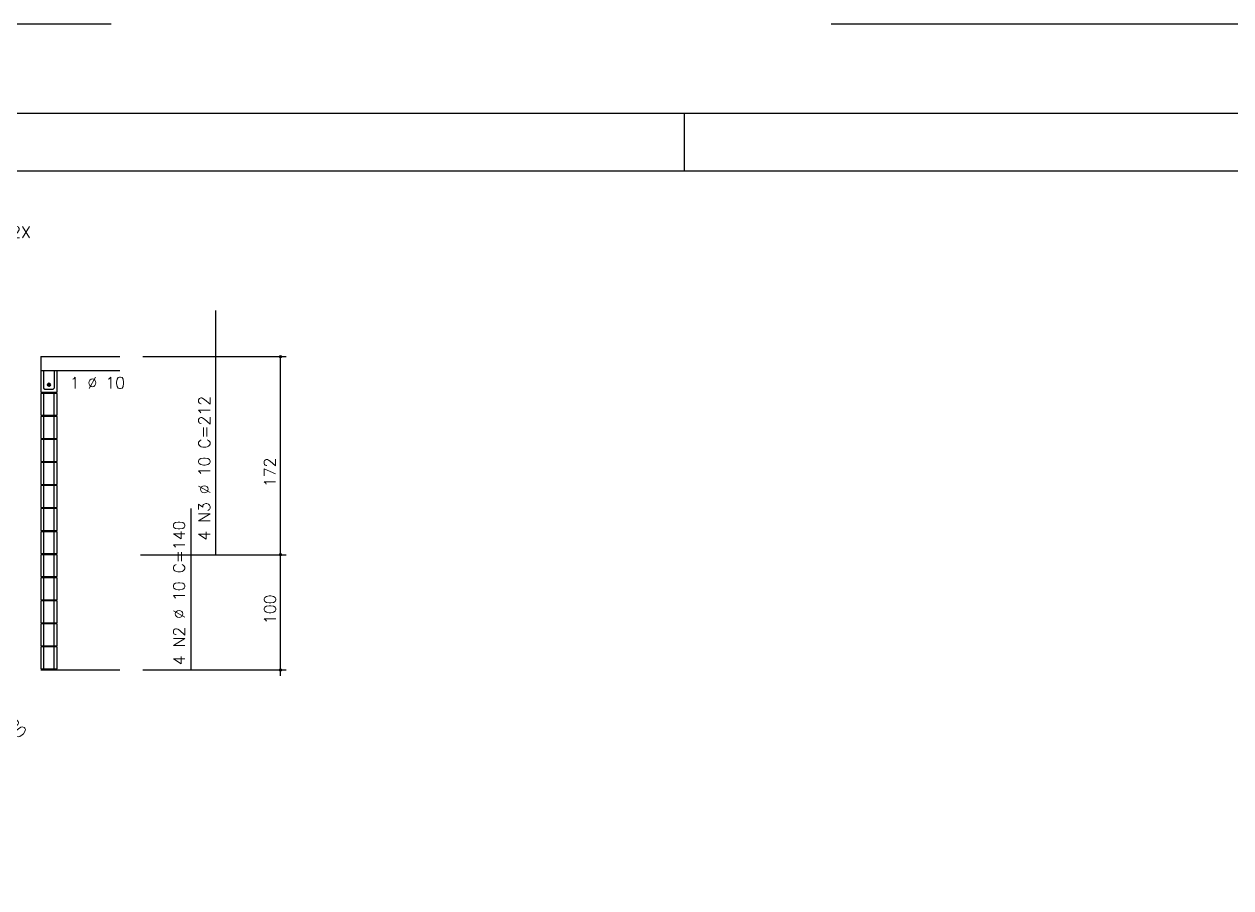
# Model space of a CAD drawing. Extents: x -2 to 121, y -2 to 61.
# Drawn here: x 44.34 to 65.29, y 45.96 to 60.95 of the extents above; entities that cross this region are included whole.
import ezdxf

# ---------------------------------------------------------------- set-up
doc = ezdxf.new("R2010")
doc.units = 0
doc.header["$MEASUREMENT"] = 0
doc.linetypes.add('HIDDEN', pattern=[0.375, 0.25, -0.125])
doc.layers.get('Defpoints').update_dxf_attribs({"linetype": 'CONTINUOUS'})
for name, color, linetype in [('ARQ_FOLHA', 7, 'CONTINUOUS'), ('PENA_02', 2, 'CONTINUOUS'), ('PENA_03', 3, 'CONTINUOUS'), ('PENA_05', 5, 'CONTINUOUS')]:
    doc.layers.add(name, color=color, linetype=linetype)
doc.styles.get("Standard").update_dxf_attribs({"font": 'ROMANS.SHX'})

msp = doc.modelspace()

# ---------------------------------------------------------------- linework, layer by layer
at = {"layer": 'ARQ_FOLHA', "color": 1}
msp.add_line((55.8, 58.397503), (55.8, 59.397503), dxfattribs=at)
for points in [[(0, -0.002497), (118.9, -0.002497), (118.9, 59.397503), (0, 59.397503)], [(2.5, 0.997503), (117.9, 0.997503), (117.9, 58.397503), (2.5, 58.397503)]]:
    msp.add_lwpolyline(points, close=True, dxfattribs=at)
at = {"layer": 'Defpoints', "color": 8, "linetype": 'HIDDEN', "ltscale": 100}
msp.add_lwpolyline([(-1.95, 60.947503), (-1.95, -1.552497), (120.85, -1.552497), (120.85, 60.947503)], close=True, dxfattribs=at)
at = {"layer": 'PENA_02', "linetype": 'Continuous'}
for centre, radius in [((48.788496, 55.178312), 0.02), ((48.788496, 55.178312), 0.01), ((48.788496, 51.738312), 0.02), ((48.788496, 51.738312), 0.01), ((48.788496, 49.738312), 0.02), ((48.788496, 49.738312), 0.01)]:
    msp.add_circle(centre, radius, dxfattribs=at)
at = {"layer": 'PENA_03', "linetype": 'Continuous'}
for p, q in [((44.6285, 55.178312), (44.6285, 54.558312)), ((44.6285, 55.178312), (45.99918, 55.178312)), ((46.39918, 55.178312), (48.888496, 55.178312)), ((48.788496, 49.63778), (48.788496, 55.178312)), ((44.6285, 54.938312), (45.99918, 54.938312)), ((44.6785, 54.158312), (44.6785, 54.538312)), ((44.8585, 54.158312), (44.8585, 54.538312)), ((44.6785, 53.758312), (44.6785, 54.138312)), ((44.8585, 53.758312), (44.8585, 54.138312)), ((44.6785, 53.358312), (44.6785, 53.738312)), ((44.8585, 53.358312), (44.8585, 53.738312)), ((44.6785, 52.958312), (44.6785, 53.338312)), ((44.8585, 52.958312), (44.8585, 53.338312)), ((44.6785, 52.558312), (44.6785, 52.938312)), ((44.8585, 52.558312), (44.8585, 52.938312)), ((44.6785, 52.158312), (44.6785, 52.538312)), ((44.8585, 52.158312), (44.8585, 52.538312)), ((44.6785, 51.758312), (44.6785, 52.138312)), ((44.8585, 51.758312), (44.8585, 52.138312)), ((44.6785, 51.358312), (44.6785, 51.738312)), ((44.8585, 51.358312), (44.8585, 51.738312)), ((46.357248, 51.738312), (48.888496, 51.738312)), ((44.6785, 50.958312), (44.6785, 51.338312)), ((44.8585, 50.958312), (44.8585, 51.338312)), ((44.6785, 50.558312), (44.6785, 50.938312)), ((44.8585, 50.558312), (44.8585, 50.938312)), ((44.6785, 50.158312), (44.6785, 50.538312)), ((44.8585, 50.158312), (44.8585, 50.538312)), ((44.6785, 49.758312), (44.6785, 50.138312)), ((44.8585, 49.758312), (44.8585, 50.138312)), ((44.6285, 49.738312), (45.99918, 49.738312)), ((46.39918, 49.738312), (48.888496, 49.738312))]:
    msp.add_line(p, q, dxfattribs=at)
for points in [[(44.6285, 54.558312), (44.9085, 54.558312), (44.9085, 54.938312)], [(44.8585, 54.938312), (44.8585, 54.628312), (44.8385, 54.608312), (44.6985, 54.608312), (44.6785, 54.628312), (44.6785, 54.938312)], [(44.793049, 54.689303), (44.790888, 54.699471), (44.784778, 54.707881), (44.775775, 54.713079), (44.765436, 54.714166), (44.755549, 54.710953), (44.747824, 54.703997), (44.743596, 54.6945), (44.743596, 54.684105), (44.747824, 54.674608), (44.755549, 54.667652), (44.765436, 54.664439), (44.775775, 54.665526), (44.784778, 54.670724), (44.790888, 54.679134), (44.793049, 54.689303)], [(44.6285, 54.158312), (44.9085, 54.158312), (44.9085, 54.538312), (44.6285, 54.538312), (44.6285, 54.158312)], [(44.6285, 53.758312), (44.9085, 53.758312), (44.9085, 54.138312), (44.6285, 54.138312), (44.6285, 53.758312)], [(44.6285, 53.358312), (44.9085, 53.358312), (44.9085, 53.738312), (44.6285, 53.738312), (44.6285, 53.358312)], [(44.6285, 52.958312), (44.9085, 52.958312), (44.9085, 53.338312), (44.6285, 53.338312), (44.6285, 52.958312)], [(44.6285, 52.558312), (44.9085, 52.558312), (44.9085, 52.938312), (44.6285, 52.938312), (44.6285, 52.558312)], [(44.6285, 52.158312), (44.9085, 52.158312), (44.9085, 52.538312), (44.6285, 52.538312), (44.6285, 52.158312)], [(44.6285, 51.758312), (44.9085, 51.758312), (44.9085, 52.138312), (44.6285, 52.138312), (44.6285, 51.758312)], [(44.6285, 51.358312), (44.9085, 51.358312), (44.9085, 51.738312), (44.6285, 51.738312), (44.6285, 51.358312)], [(44.6285, 50.958312), (44.9085, 50.958312), (44.9085, 51.338312), (44.6285, 51.338312), (44.6285, 50.958312)], [(44.6285, 50.558312), (44.9085, 50.558312), (44.9085, 50.938312), (44.6285, 50.938312), (44.6285, 50.558312)], [(44.6285, 50.158312), (44.9085, 50.158312), (44.9085, 50.538312), (44.6285, 50.538312), (44.6285, 50.158312)], [(44.6285, 49.758312), (44.9085, 49.758312), (44.9085, 50.138312), (44.6285, 50.138312), (44.6285, 49.758312)]]:
    msp.add_lwpolyline(points, dxfattribs=at)
msp.add_circle((44.768049, 54.689303), 0.025, dxfattribs=at)
for points in [[(44.793049, 54.689303), (44.747824, 54.703997), (44.743596, 54.6945)], [(44.793049, 54.689303), (44.743596, 54.6945), (44.743596, 54.684105)], [(44.793049, 54.689303), (44.743596, 54.684105), (44.747824, 54.674608)], [(44.793049, 54.689303), (44.755549, 54.710953), (44.744557, 54.697853)], [(44.793049, 54.689303), (44.744557, 54.697853), (44.744557, 54.680752)], [(44.793049, 54.689303), (44.744557, 54.680752), (44.755549, 54.667652)], [(44.793049, 54.689303), (44.755549, 54.710953), (44.747824, 54.703997)], [(44.793049, 54.689303), (44.747824, 54.674608), (44.755549, 54.667652)], [(44.793049, 54.689303), (44.765436, 54.714166), (44.755549, 54.710953)], [(44.793049, 54.689303), (44.772391, 54.713923), (44.755549, 54.710953)], [(44.793049, 54.689303), (44.755549, 54.667652), (44.772391, 54.664682)], [(44.793049, 54.689303), (44.755549, 54.667652), (44.765436, 54.664439)], [(44.793049, 54.689303), (44.775775, 54.713079), (44.765436, 54.714166)], [(44.793049, 54.689303), (44.765436, 54.664439), (44.775775, 54.665526)], [(44.793049, 54.689303), (44.7872, 54.705372), (44.772391, 54.713923)], [(44.793049, 54.689303), (44.772391, 54.664682), (44.7872, 54.673233)], [(44.793049, 54.689303), (44.784778, 54.707881), (44.775775, 54.713079)], [(44.793049, 54.689303), (44.775775, 54.665526), (44.784778, 54.670724)], [(44.793049, 54.689303), (44.790888, 54.699471), (44.784778, 54.707881)], [(44.793049, 54.689303), (44.784778, 54.670724), (44.790888, 54.679134)], [(44.793049, 54.689303), (44.7872, 54.673233), (44.793049, 54.689303)], [(44.793049, 54.689303), (44.790888, 54.679134), (44.793049, 54.689303)]]:
    msp.add_solid(points, dxfattribs=at)
at = {"layer": 'PENA_05', "linetype": 'Continuous'}
for p, q in [((47.664745, 51.73539), (47.664745, 55.978312)), ((47.238821, 49.738312), (47.238821, 52.538312))]:
    msp.add_line(p, q, dxfattribs=at)

# ---------------------------------------------------------------- texts
at = {"layer": 'PENA_02', "linetype": 'Continuous'}
msp.add_text('2X', height=0.2, dxfattribs=at).set_placement((44.114011, 57.236258))
at = {"layer": 'PENA_03', "linetype": 'Continuous'}
msp.add_text('1 %%c 10', height=0.2, dxfattribs=at).set_placement((45.12932, 54.622011))
for s, rotation, p in [('4 N3 %%c 10 C=212', 90, (47.565633, 51.983745)), ('172', 90, (48.703102, 52.910119)), ('4 N2 %%c 10 C=140', 90, (47.12827, 49.819947)), ('100', 90, (48.704717, 50.53456)), ('20', 315, (44.019211, 48.775459))]:
    msp.add_text(s, height=0.2, rotation=rotation, dxfattribs=at).set_placement(p)

doc.saveas('drawing.dxf')
